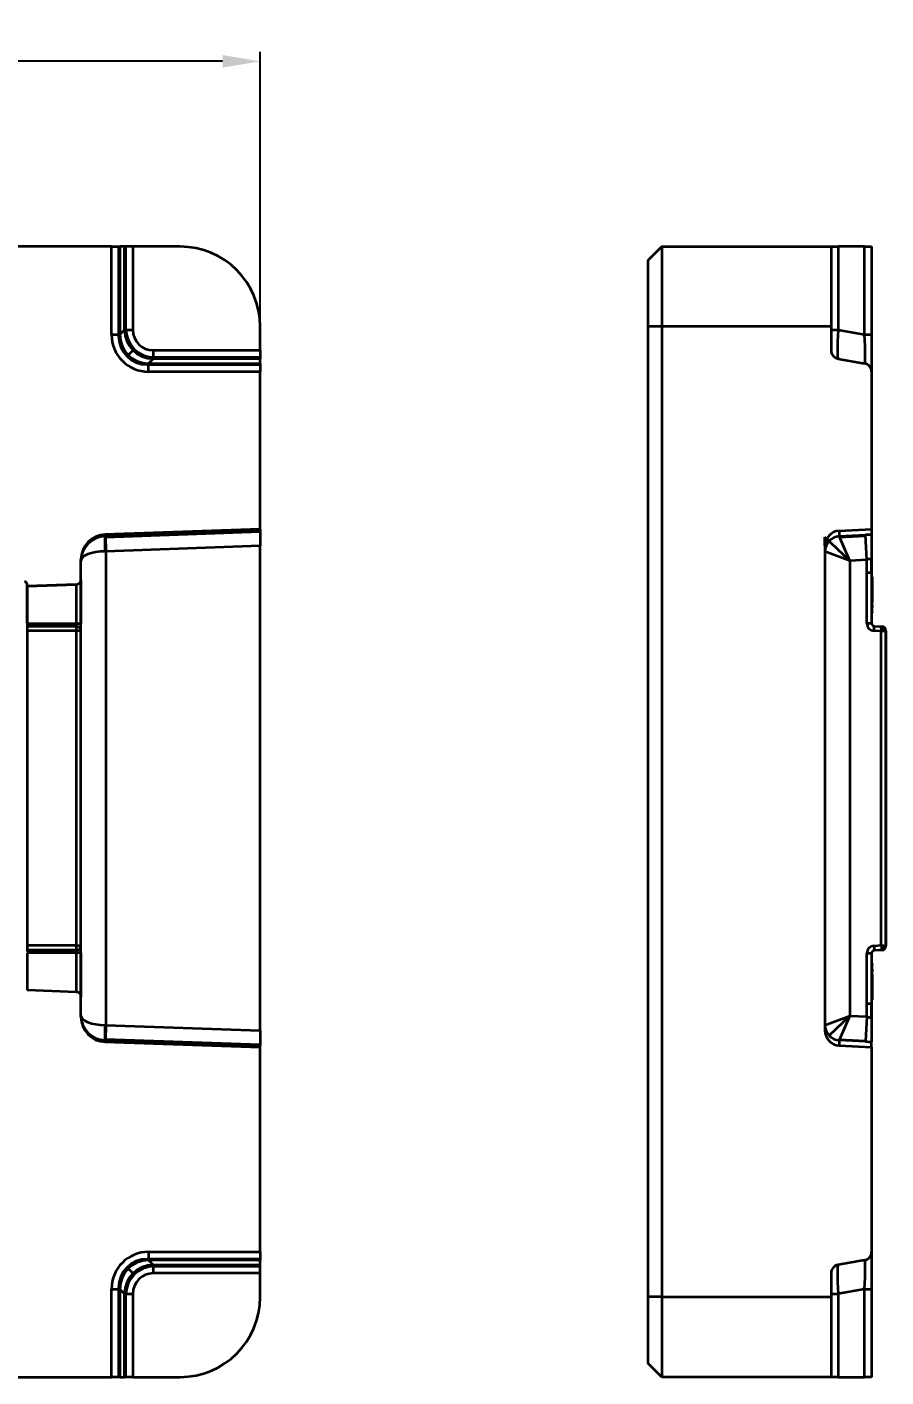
# Model space of a CAD drawing. Header units: millimetres. Extents: x 83 to 1196, y -164 to 735.
# Drawn here: x 426.1 to 608.5, y 448.4 to 735 of the extents above; entities that cross this region are included whole.
import ezdxf

# ---------------------------------------------------------------- set-up
doc = ezdxf.new("R2010")
doc.units = ezdxf.units.MM
doc.layers.add('1', color=7, linetype='Continuous', true_color=0xffffff)
doc.layers.add('dim', color=82, linetype='Continuous', lineweight=9)
doc.styles.get("Standard").update_dxf_attribs({"font": ''})
doc.styles.get('Standard').set_extended_font_data('Microsoft YaHei')
doc.dimstyles.get("Standard").update_dxf_attribs({"dimscale": 4, "dimtxt": 0.18, "dimasz": 0.18, "dimexe": 0.18, "dimexo": 0.0625, "dimgap": 0.09, "dimtad": 0, "dimzin": 0, "dimdsep": 46, "dimtxsty": 'Standard', "dimcen": 0.09, "dimadec": 0, "dimazin": 0, "dimtfac": 1, "dimtofl": 0, "dimtmove": 0, "dimatfit": 3, "dimfxl": 0, "dimtolj": 1, "dimtzin": 0, "dimarcsym": 0})

# ---------------------------------------------------------------- blocks, each defined once
blk = doc.blocks.new('*D1')
at = {"layer": 'Defpoints', "color": 0, "lineweight": 18, "transparency": 16777216}
for p in [(475.65, 727.73), (175.65, 645.12), (475.65, 645.12)]:
    blk.add_point(p, dxfattribs=at)
at = {"layer": 'dim', "color": 0, "lineweight": -2, "transparency": 16777216}
for p, q in [((175.65, 647.11), (175.65, 729.73)), ((475.65, 647.11), (475.65, 729.73)), ((183.65, 727.73), (293.96, 727.73)), ((467.65, 727.73), (357.33, 727.73))]:
    blk.add_line(p, q, dxfattribs=at)
at = {"layer": 'dim', "color": 0, "lineweight": 18, "transparency": 16777216}
for points in [[(183.65, 729.06), (183.65, 726.39), (175.65, 727.73)], [(467.65, 729.06), (467.65, 726.39), (475.65, 727.73)]]:
    blk.add_solid(points, dxfattribs=at)
at = {"layer": 'dim', "color": 0, "lineweight": 18, "transparency": 16777216, "insert": (325.65, 727.73), "char_height": 10, "attachment_point": 5}
blk.add_mtext('\\A1;300.00{\\H6;\\S-0.10^ -0.15;}', dxfattribs=at)

msp = doc.modelspace()

# ---------------------------------------------------------------- linework, layer by layer
at = {"layer": '1', "color": 7, "linetype": 'Continuous', "lineweight": 35}
for p, q in [((444.084, 688.396), (207.207, 688.396)), ((444.084, 688.396), (445.857, 688.396)), ((444.084, 669.714), (444.084, 688.396)), ((445.595, 688.396), (445.595, 669.451)), ((445.857, 688.396), (445.857, 669.714)), ((446.849, 688.396), (445.857, 688.396)), ((448.621, 688.396), (446.849, 688.396)), ((446.849, 670.706), (446.849, 688.396)), ((447.111, 670.968), (447.111, 688.396)), ((458.645, 688.396), (448.621, 688.396)), ((448.621, 688.396), (448.621, 670.706)), ((560.875, 688.396), (557.997, 685.518)), ((557.997, 685.518), (560.875, 688.396)), ((560.875, 688.396), (596.797, 688.396)), ((560.875, 688.396), (560.875, 671.396)), ((560.875, 688.396), (596.797, 688.396)), ((596.797, 688.396), (598.284, 688.396)), ((596.797, 688.396), (596.797, 671.396)), ((603.909, 688.396), (598.284, 688.396)), ((598.284, 688.396), (598.284, 670.706)), ((603.909, 688.396), (605.397, 688.396)), ((603.909, 669.714), (603.909, 688.396)), ((605.397, 688.396), (605.397, 669.714)), ((605.397, 688.396), (605.397, 669.714)), ((557.997, 671.396), (557.997, 685.518)), ((445.857, 669.714), (446.849, 670.706)), ((446.849, 670.706), (448.621, 670.706)), ((475.645, 666.372), (475.645, 671.396)), ((557.997, 465.396), (557.997, 671.396)), ((560.875, 671.396), (557.997, 671.396)), ((560.875, 671.396), (560.875, 465.396)), ((596.797, 671.396), (560.875, 671.396)), ((596.797, 671.396), (596.797, 666.372)), ((596.797, 670.706), (598.284, 670.706)), ((598.284, 670.706), (603.909, 669.714)), ((444.084, 669.714), (445.857, 669.714)), ((603.909, 669.714), (605.397, 669.714)), ((605.397, 669.714), (605.397, 661.835)), ((448.648, 666.399), (447.613, 665.364)), ((452.955, 666.372), (475.645, 666.372)), ((452.955, 666.372), (452.955, 664.6)), ((475.645, 666.372), (475.645, 664.6)), ((451.7, 663.346), (475.645, 663.346)), ((452.955, 664.6), (451.963, 663.608)), ((451.963, 661.835), (451.963, 663.608)), ((451.963, 663.608), (475.645, 663.608)), ((475.645, 664.6), (452.955, 664.6)), ((475.645, 664.862), (453.217, 664.862)), ((475.645, 663.608), (475.645, 664.6)), ((475.645, 663.608), (475.645, 661.835)), ((598.284, 664.6), (603.909, 663.608)), ((475.645, 661.835), (451.963, 661.835)), ((475.645, 628.396), (475.645, 661.835)), ((605.397, 661.835), (605.397, 628.396)), ((475.645, 628.396), (442.715, 627.247)), ((442.788, 626.889), (475.645, 628.036)), ((442.794, 626.73), (475.645, 627.877)), ((475.645, 628.396), (475.645, 628.036)), ((475.645, 628.036), (475.645, 624.839)), ((598.529, 628.036), (605.397, 628.396)), ((598.529, 628.036), (598.529, 626.889)), ((605.397, 628.396), (605.397, 627.242)), ((442.715, 627.247), (442.715, 626.886)), ((442.788, 626.889), (442.9, 623.695)), ((475.645, 624.839), (442.9, 623.695)), ((475.645, 521.954), (475.645, 624.839)), ((595.497, 624.839), (595.497, 626.733)), ((595.497, 624.839), (595.497, 521.954)), ((600.797, 621.701), (595.5, 626.727)), ((598.531, 626.886), (604.119, 627.179)), ((600.797, 621.701), (598.531, 626.886)), ((598.607, 626.712), (604.129, 627.001)), ((604.397, 621.89), (604.119, 627.179)), ((442.9, 623.695), (442.9, 523.098)), ((600.797, 621.701), (595.5, 623.693)), ((605.397, 619.113), (605.397, 622.001)), ((605.397, 622), (605.397, 619.113)), ((437.6, 617.658), (437.6, 621.942)), ((604.397, 621.89), (600.797, 621.701)), ((600.797, 621.701), (600.797, 525.092)), ((604.393, 608.427), (604.393, 619.113)), ((604.397, 619.113), (604.397, 621.89)), ((605.393, 619.113), (605.393, 608.427)), ((605.393, 619.113), (605.393, 608.427)), ((426.145, 608.427), (426.145, 616.703)), ((436.6, 616.657), (426.145, 616.292)), ((426.145, 616.292), (426.145, 616.293)), ((426.145, 616.292), (426.145, 608.32)), ((426.146, 616.293), (436.635, 616.659)), ((436.6, 616.657), (436.6, 608.32)), ((436.635, 616.658), (436.635, 616.659)), ((437.6, 617.66), (437.6, 608.32)), ((437.6, 608.32), (437.6, 617.658)), ((605.511, 618.288), (605.511, 615.606)), ((605.511, 615.606), (605.511, 612.925)), ((605.511, 612.322), (605.511, 612.925)), ((605.511, 612.322), (605.511, 611.774)), ((605.511, 610.815), (605.511, 611.774)), ((605.511, 610.815), (605.511, 610.614)), ((426.145, 608.32), (426.145, 607.765)), ((436.6, 608.32), (426.145, 608.32)), ((436.6, 607.765), (426.145, 607.765)), ((426.145, 607.765), (426.145, 606.826)), ((437.6, 608.32), (436.6, 608.32)), ((436.6, 608.32), (436.6, 607.765)), ((436.6, 607.765), (436.6, 606.813)), ((437.6, 606.765), (437.6, 608.32)), ((604.393, 608.427), (605.393, 608.427)), ((605.912, 606.826), (605.965, 607.825)), ((605.965, 607.825), (607.551, 607.742)), ((605.965, 607.825), (607.551, 607.742)), ((607.101, 607.765), (607.504, 607.765)), ((607.408, 606.748), (607.551, 607.742)), ((436.6, 606.813), (426.144, 606.813)), ((426.145, 606.813), (426.145, 539.98)), ((426.145, 606.813), (426.145, 539.98)), ((436.6, 606.813), (436.6, 539.98)), ((437.6, 540.028), (437.6, 606.765)), ((437.6, 540.027), (437.6, 606.765)), ((607.408, 606.748), (605.912, 606.826)), ((607.408, 606.748), (608.16, 607.461)), ((607.408, 606.748), (608.408, 606.838)), ((607.408, 540.045), (607.408, 606.748)), ((608.408, 606.838), (608.408, 539.955)), ((608.408, 539.955), (608.408, 606.838)), ((436.6, 539.028), (426.144, 539.028)), ((426.145, 539.98), (426.145, 539.029)), ((436.6, 539.98), (426.145, 539.98)), ((436.6, 539.028), (426.145, 539.028)), ((426.145, 539.028), (426.145, 538.714)), ((436.6, 539.98), (436.6, 539.028)), ((436.6, 539.028), (436.6, 538.473)), ((437.6, 538.473), (437.6, 540.028)), ((605.912, 539.967), (607.408, 540.045)), ((605.912, 539.967), (605.965, 538.968)), ((607.551, 539.051), (605.965, 538.968)), ((607.551, 539.051), (605.965, 538.968)), ((607.504, 539.028), (607.101, 539.028)), ((607.408, 540.045), (607.551, 539.051)), ((607.408, 540.045), (608.408, 539.955)), ((607.408, 540.045), (608.16, 539.332)), ((436.6, 538.473), (426.145, 538.473)), ((426.145, 538.473), (426.145, 530.501)), ((437.6, 538.473), (436.6, 538.473)), ((436.6, 538.473), (436.6, 530.136)), ((437.6, 529.135), (437.6, 538.473)), ((437.6, 538.473), (437.6, 529.133)), ((604.393, 538.366), (605.393, 538.366)), ((604.393, 527.68), (604.393, 538.366)), ((605.393, 538.366), (605.393, 527.68)), ((605.393, 538.366), (605.393, 527.68)), ((605.511, 536.179), (605.511, 535.978)), ((605.511, 535.019), (605.511, 535.978)), ((605.511, 535.019), (605.511, 534.471)), ((605.511, 533.868), (605.511, 534.471)), ((605.511, 533.868), (605.511, 531.186)), ((436.6, 530.136), (426.145, 530.501)), ((426.145, 530.5), (426.145, 530.501)), ((436.635, 530.134), (426.145, 530.5)), ((605.511, 531.186), (605.511, 528.505)), ((436.635, 530.134), (436.635, 530.134)), ((437.6, 524.85), (437.6, 529.135)), ((604.397, 524.903), (604.397, 527.68)), ((605.397, 527.68), (605.397, 524.793)), ((605.397, 524.791), (605.397, 527.68)), ((595.5, 523.1), (600.797, 525.092)), ((600.797, 525.092), (596.379, 520.9)), ((600.797, 525.092), (598.531, 519.907)), ((600.797, 525.092), (604.397, 524.903)), ((604.397, 524.903), (604.119, 519.614)), ((442.9, 523.098), (442.788, 519.904)), ((442.9, 523.098), (475.645, 521.954)), ((475.645, 521.954), (475.645, 518.757)), ((442.715, 519.906), (442.715, 519.546)), ((442.715, 519.546), (475.645, 518.396)), ((475.645, 518.757), (442.788, 519.904)), ((475.645, 518.916), (442.794, 520.063)), ((598.529, 519.904), (598.529, 518.757)), ((604.119, 519.614), (598.531, 519.907)), ((598.607, 520.081), (604.129, 519.792)), ((605.397, 518.396), (605.397, 519.551)), ((475.645, 518.396), (475.645, 518.757)), ((475.645, 474.958), (475.645, 518.396)), ((598.529, 518.757), (605.397, 518.396)), ((605.397, 518.396), (605.397, 474.958)), ((475.645, 473.447), (451.7, 473.447)), ((451.963, 474.958), (475.645, 474.958)), ((451.963, 474.958), (451.963, 473.185)), ((451.963, 473.185), (452.955, 472.193)), ((475.645, 473.185), (451.963, 473.185)), ((475.645, 474.958), (475.645, 473.185)), ((475.645, 472.193), (475.645, 473.185)), ((603.909, 473.185), (598.284, 472.193)), ((605.397, 474.958), (605.397, 467.079)), ((447.613, 471.429), (448.648, 470.394)), ((452.955, 472.193), (452.955, 470.42)), ((452.955, 472.193), (475.645, 472.193)), ((475.645, 470.42), (452.955, 470.42)), ((453.217, 471.931), (475.645, 471.931)), ((475.645, 470.42), (475.645, 472.193)), ((475.645, 465.396), (475.645, 470.42)), ((596.797, 470.42), (596.797, 465.396)), ((445.595, 467.341), (445.595, 448.396)), ((444.084, 467.079), (445.857, 467.079)), ((444.084, 448.396), (444.084, 467.079)), ((445.857, 467.079), (445.857, 448.396)), ((446.849, 466.087), (445.857, 467.079)), ((446.849, 466.087), (448.621, 466.087)), ((446.849, 448.396), (446.849, 466.087)), ((447.111, 448.396), (447.111, 465.825)), ((448.621, 466.087), (448.621, 448.396)), ((560.875, 465.396), (557.997, 465.396)), ((557.997, 451.275), (557.997, 465.396)), ((560.875, 465.396), (560.875, 448.396)), ((560.875, 465.396), (596.797, 465.396)), ((596.797, 466.087), (598.284, 466.087)), ((596.797, 465.396), (596.797, 448.396)), ((603.909, 467.079), (598.284, 466.087)), ((598.284, 466.087), (598.284, 448.396)), ((603.909, 448.396), (603.909, 467.079)), ((603.909, 467.079), (605.397, 467.079)), ((605.397, 467.079), (605.397, 448.396)), ((605.397, 467.079), (605.397, 448.396)), ((560.875, 448.396), (557.997, 451.275)), ((359.287, 448.396), (444.084, 448.396)), ((445.857, 448.396), (444.084, 448.396)), ((445.857, 448.396), (446.849, 448.396)), ((448.621, 448.396), (446.849, 448.396)), ((448.621, 448.396), (458.645, 448.396)), ((596.797, 448.396), (560.875, 448.396)), ((596.797, 448.396), (560.875, 448.396)), ((598.284, 448.396), (596.797, 448.396)), ((598.284, 448.396), (603.909, 448.396)), ((605.397, 448.396), (603.909, 448.396))]:
    msp.add_line(p, q, dxfattribs=at)
for centre, radius, start, end in [((458.645, 671.396), 17, 0, 90), ((598.597, 666.372), 1.8, 180, 260), ((603.597, 661.835), 1.8, 0, 80), ((605.494, 618.79), 0.503, 258.86268, 272), ((605.494, 612.423), 0.503, 88, 101.53834), ((605.494, 611.82), 0.503, 88, 101.53834), ((605.494, 611.272), 0.503, 88, 101.53834), ((605.494, 610.312), 0.503, 88, 101.53834), ((605.494, 610.111), 0.503, 88, 101.53834), ((436.6, 606.765), 1, 0, 90), ((605.996, 608.427), 1.603, 180, 267), ((605.996, 608.427), 0.603, 180, 267), ((605.996, 608.427), 0.603, 180, 267), ((605.996, 608.32), 0.555, 180, 201.91073), ((607.504, 606.813), 0.953, 0.8122, 90), ((607.504, 606.838), 0.905, 0, 87), ((436.6, 540.028), 1, 270, 0), ((605.996, 538.366), 1.603, 93, 180), ((605.996, 538.366), 0.603, 93, 180), ((605.996, 538.366), 0.603, 93, 180), ((607.504, 539.955), 0.905, 273, 0), ((607.504, 539.98), 0.953, 272.91732, 360), ((605.494, 536.682), 0.503, 258.20717, 272), ((605.494, 535.521), 0.503, 258.20717, 272), ((605.494, 534.37), 0.503, 258.20717, 272), ((605.494, 534.973), 0.503, 258.25893, 272), ((605.494, 528.003), 0.503, 88, 101.13732), ((603.597, 474.958), 1.8, 280, 0), ((598.597, 470.42), 1.8, 100, 180), ((458.645, 465.396), 17, 270, 0)]:
    msp.add_arc(centre, radius, start, end, dxfattribs=at)
at = {"layer": '1', "color": 7, "linetype": 'Continuous', "lineweight": 35, "extrusion": (0, 1.32415e-06, 1)}
msp.add_arc((605.494, 536.481, 0.001), 0.503, 258.2603, 271.99977, dxfattribs=at)
at = {"layer": '1', "color": 7, "linetype": 'Continuous', "lineweight": 35}
for centre, major_axis, ratio, start_param, end_param in [((453.089, 670.84), (4.442, 4.442), 0.9870638, 2.3712736, 3.9119117), ((453.407, 671.158), (4.518, 4.518), 0.9702875, 2.3712736, 3.9119117), ((453.089, 670.84), (3.207, 3.207), 0.9702875, 2.3712736, 3.9119117), ((598.597, 670.84), (0.311, 6.241), 0.048903, 1.5948203, 3.1354583), ((452.208, 669.959), (5.83, 5.83), 0.9702875, 2.3712736, 3.9119117), ((451.89, 669.641), (4.518, 4.518), 0.9702875, 2.3712736, 3.9119117), ((452.208, 669.959), (4.595, 4.595), 0.954072, 2.3712736, 3.9119117), ((603.597, 669.959), (0.316, -6.351), 0.0472206, 6.2724169, 7.813055), ((598.697, 624.839), (0, -3.202), 0.9993908, 3.1939525, 4.7123905), ((442.9, 621.942), (0, -5.307), 0.9986279, 3.1764514, 4.712389), ((442.9, 621.701), (5.3, 0), 0.978938, 1.6056551, 3.1415927), ((442.827, 623.693), (-0.106, 3.198), 0.0348326, 0.0523917, 1.5696436), ((442.9, 627.012), (5.3, 0.186), 0.0523763, 4.671157, 4.6905568), ((442.788, 626.999), (2.1, 0.074), 0.0523761, 4.6756962, 4.7105547), ((598.697, 623.695), (3.2, 0), 0.9993908, 1.6231562, 3.1415927), ((600.797, 627.012), (5.3, 0.278), 0.0348249, 3.1418374, 3.1769066), ((598.698, 623.693), (-2.203, -2.321), 0.9988464, 3.953763, 5.471015), ((600.629, 626.999), (2.1, 0.11), 0.0348249, 3.1397642, 3.174623), ((604.119, 626.959), (6.3, 0.331), 0.0348249, 1.3647935, 1.5689679), ((442.9, 621.701), (5.3, 0), 0.3759928, 1.6056551, 3.1415927), ((442.9, 623.805), (5.3, 0.073), 0.0207739, 4.6772427, 4.7121016), ((600.797, 623.805), (5.3, 0.11), 0.0138306, 3.1413052, 3.176164), ((604.397, 621.67), (0.998, 0.345), 0.1974693, 6.2150899, 7.7858862), ((425.545, 616.703), (0, -0.6), 0.9999634, 1.5707963, 3.0505189), ((436.6, 616.666), (1, 0.035), 0.0085465, 4.7120926, 4.7469973), ((436.6, 617.666), (0, 1.009), 0.9914801, 3.1764992, 3.4412448), ((436.6, 617.658), (0, -1), 0.9999634, 0.0349066, 0.2996521), ((436.6, 617.658), (0, -1), 0.9999634, 0.2996521, 1.5707963), ((436.6, 606.765), (1, 0), 0.0475, 0, 1.5707963), ((436.6, 540.028), (1, 0), 0.0475, 4.712389, 6.2831853), ((436.6, 530.127), (-1, 0.035), 0.0085469, 4.6777808, 4.7126839), ((436.6, 529.126), (0, 1.009), 0.9914801, 5.9835332, 6.2482787), ((436.6, 529.135), (0, -1), 0.9999634, 2.8419405, 3.1066861), ((436.6, 529.135), (0, -1), 0.9999634, 1.5707963, 2.8419405), ((442.9, 525.092), (5.3, 0), 0.3759928, 3.1415927, 4.6775303), ((442.9, 525.092), (5.3, 0), 0.978938, 3.1415927, 4.6775303), ((442.9, 524.85), (0, -5.307), 0.9986279, 4.712389, 6.2483266), ((604.397, 525.123), (0.998, -0.345), 0.1974693, 4.7804844, 6.3512807), ((442.827, 523.1), (0.106, 3.198), 0.0348326, 1.571949, 3.089201), ((442.9, 522.988), (-5.3, 0.073), 0.0207739, 4.7126764, 4.7475353), ((600.797, 522.988), (5.3, -0.11), 0.0138306, 3.1070213, 3.1418801), ((598.697, 523.098), (-3.2, 0), 0.9993908, 0, 1.5184364), ((598.697, 521.954), (0, -3.202), 0.9993908, 4.7123874, 6.2308254), ((598.698, 523.1), (2.203, -2.321), 0.9988464, 3.953763, 5.471015), ((442.9, 519.781), (-5.3, 0.186), 0.0523747, 4.7342199, 4.7536204), ((442.788, 519.794), (-2.1, 0.074), 0.0523759, 4.7142232, 4.7490818), ((600.629, 519.794), (2.1, -0.11), 0.0348249, 3.1085623, 3.1434211), ((604.119, 519.834), (6.3, -0.331), 0.0348249, 4.7142174, 4.9183919), ((452.208, 466.834), (5.83, -5.83), 0.9702875, 2.3712736, 3.9119117), ((451.89, 467.152), (4.518, -4.518), 0.9702875, 2.3712736, 3.9119117), ((452.208, 466.834), (-4.595, 4.595), 0.954072, 5.5128663, 7.0535043), ((603.597, 466.834), (0.316, 6.351), 0.0472206, 4.7533156, 6.2939537), ((453.089, 465.953), (-4.442, 4.442), 0.9870638, 5.5128663, 7.0535043), ((453.407, 465.635), (4.518, -4.518), 0.9702875, 2.3712736, 3.9119117), ((453.089, 465.953), (3.207, -3.207), 0.9702875, 2.3712736, 3.9119117), ((598.597, 465.953), (0.311, -6.241), 0.048903, 3.147727, 4.688365)]:
    msp.add_ellipse(centre, major_axis=major_axis, ratio=ratio, start_param=start_param, end_param=end_param, dxfattribs=at)
for points, knots in [([(605.397, 627.242), (605.397, 627.236), (605.397, 627.221), (605.397, 627.175), (605.397, 627.144), (605.397, 627.065), (605.397, 627.018), (605.397, 626.935), (605.397, 626.906), (605.397, 626.858), (605.397, 626.842), (605.397, 626.808), (605.397, 626.722), (605.397, 626.624), (605.397, 626.455), (605.397, 626.364), (605.397, 626.168), (605.397, 626.063), (605.397, 625.924), (605.397, 625.896), (605.397, 625.839), (605.397, 625.752), (605.397, 625.662), (605.397, 625.358), (605.397, 625.095), (605.397, 624.675), (605.397, 624.531), (605.397, 624.235), (605.397, 624.084), (605.397, 623.777), (605.397, 623.62), (605.397, 623.383), (605.397, 623.303), (605.397, 623.143), (605.397, 623.063), (605.397, 622.82), (605.397, 622.657), (605.397, 622.412), (605.397, 622.33), (605.397, 622.206), (605.397, 622.144), (605.397, 622.083), (605.397, 622.041), (605.397, 622.021), (605.397, 622)], [0, 0, 0, 0, 0.0625, 0.0625, 0.125, 0.125, 0.1875, 0.1875, 0.21875, 0.21875, 0.234375, 0.234375, 0.25, 0.3125, 0.3125, 0.375, 0.375, 0.4375, 0.4375, 0.453125, 0.453125, 0.46875, 0.5, 0.5, 0.625, 0.625, 0.6875, 0.6875, 0.75, 0.75, 0.8125, 0.8125, 0.84375, 0.84375, 0.875, 0.875, 0.9375, 0.9375, 0.96875, 0.96875, 0.984375, 0.9921875, 0.9921875, 1, 1, 1, 1]), ([(605.393, 619.113), (605.393, 619.113), (605.387, 619.113), (605.361, 619.113), (605.342, 619.113), (605.292, 619.113), (605.261, 619.113), (605.188, 619.113), (605.147, 619.113), (605.054, 619.113), (605.003, 619.113), (604.894, 619.113), (604.836, 619.113), (604.716, 619.113), (604.653, 619.113), (604.524, 619.113), (604.459, 619.113), (604.393, 619.113)], [0, 0, 0, 0, 0.125, 0.125, 0.25, 0.25, 0.375, 0.375, 0.5, 0.5, 0.625, 0.625, 0.75, 0.75, 0.875, 0.875, 1, 1, 1, 1]), ([(604.393, 527.68), (604.459, 527.68), (604.524, 527.68), (604.653, 527.68), (604.716, 527.68), (604.836, 527.68), (604.894, 527.68), (605.003, 527.68), (605.054, 527.68), (605.147, 527.68), (605.188, 527.68), (605.261, 527.68), (605.292, 527.68), (605.342, 527.68), (605.361, 527.68), (605.387, 527.68), (605.393, 527.68), (605.393, 527.68)], [0, 0, 0, 0, 0.1250782, 0.1250782, 0.2501564, 0.2501564, 0.3752346, 0.3752346, 0.5003128, 0.5003128, 0.6253911, 0.6253911, 0.7504693, 0.7504693, 0.8755475, 0.8755475, 1, 1, 1, 1]), ([(605.397, 524.793), (605.397, 524.772), (605.397, 524.752), (605.397, 524.71), (605.397, 524.649), (605.397, 524.587), (605.397, 524.463), (605.397, 524.381), (605.397, 524.136), (605.397, 523.973), (605.397, 523.73), (605.397, 523.65), (605.397, 523.49), (605.397, 523.41), (605.397, 523.172), (605.397, 523.016), (605.397, 522.709), (605.397, 522.558), (605.397, 522.262), (605.397, 522.118), (605.397, 521.698), (605.397, 521.435), (605.397, 521.13), (605.397, 521.041), (605.397, 520.954), (605.397, 520.897), (605.397, 520.869), (605.397, 520.73), (605.397, 520.625), (605.397, 520.429), (605.397, 520.338), (605.397, 520.168), (605.397, 520.071), (605.397, 519.985), (605.397, 519.951), (605.397, 519.935), (605.397, 519.887), (605.397, 519.858), (605.397, 519.775), (605.397, 519.727), (605.397, 519.649), (605.397, 519.618), (605.397, 519.572), (605.397, 519.557), (605.397, 519.551)], [0, 0, 0, 0, 0.0078125, 0.0078125, 0.015625, 0.03125, 0.03125, 0.0625, 0.0625, 0.125, 0.125, 0.15625, 0.15625, 0.1875, 0.1875, 0.25, 0.25, 0.3125, 0.3125, 0.375, 0.375, 0.5, 0.5, 0.53125, 0.546875, 0.546875, 0.5625, 0.5625, 0.625, 0.625, 0.6875, 0.6875, 0.75, 0.765625, 0.765625, 0.78125, 0.78125, 0.8125, 0.8125, 0.875, 0.875, 0.9375, 0.9375, 1, 1, 1, 1])]:
    msp.add_open_spline(points, degree=3, knots=knots, dxfattribs=at)
for points in [[(605.458, 527.71), (605.437, 527.681), (605.417, 527.651), (605.397, 527.622)], [(605.458, 526.536), (605.42, 526.481), (605.382, 526.427), (605.344, 526.373)], [(605.458, 527.087), (605.438, 527.058), (605.417, 527.029), (605.397, 526.999)]]:
    msp.add_open_spline(points, degree=3, dxfattribs=at)
msp.add_rational_spline([(597.603, 520.096), (597.597, 520.097), (597.591, 520.097)], [0.500000276774, 0.499999723226, 0.500000276774], degree=2, dxfattribs=at)

# ---------------------------------------------------------------- dimensions: what is measured, and where the dimension line sits
at = {"layer": 'dim', "lineweight": 18}
dim = msp.add_linear_dim(base=(475.645, 727.726), p1=(175.645, 645.116), p2=(475.645, 645.116), dimstyle='Standard', override={"dimtxt": 2.5, "dimasz": 2, "dimexe": 0.49975, "dimexo": 0.49975, "dimgap": 0.49975, "dimtol": 1, "dimlim": 0, "dimtp": -0.1, "dimtm": 0.15, "dimtfac": 0.6, "dimtdec": 2, "dimtolj": 1}, dxfattribs=at)
dim.commit()
dim.dimension.update_dxf_attribs({"geometry": '*D1', "text_midpoint": (325.645, 727.726)})

doc.saveas('drawing.dxf')
